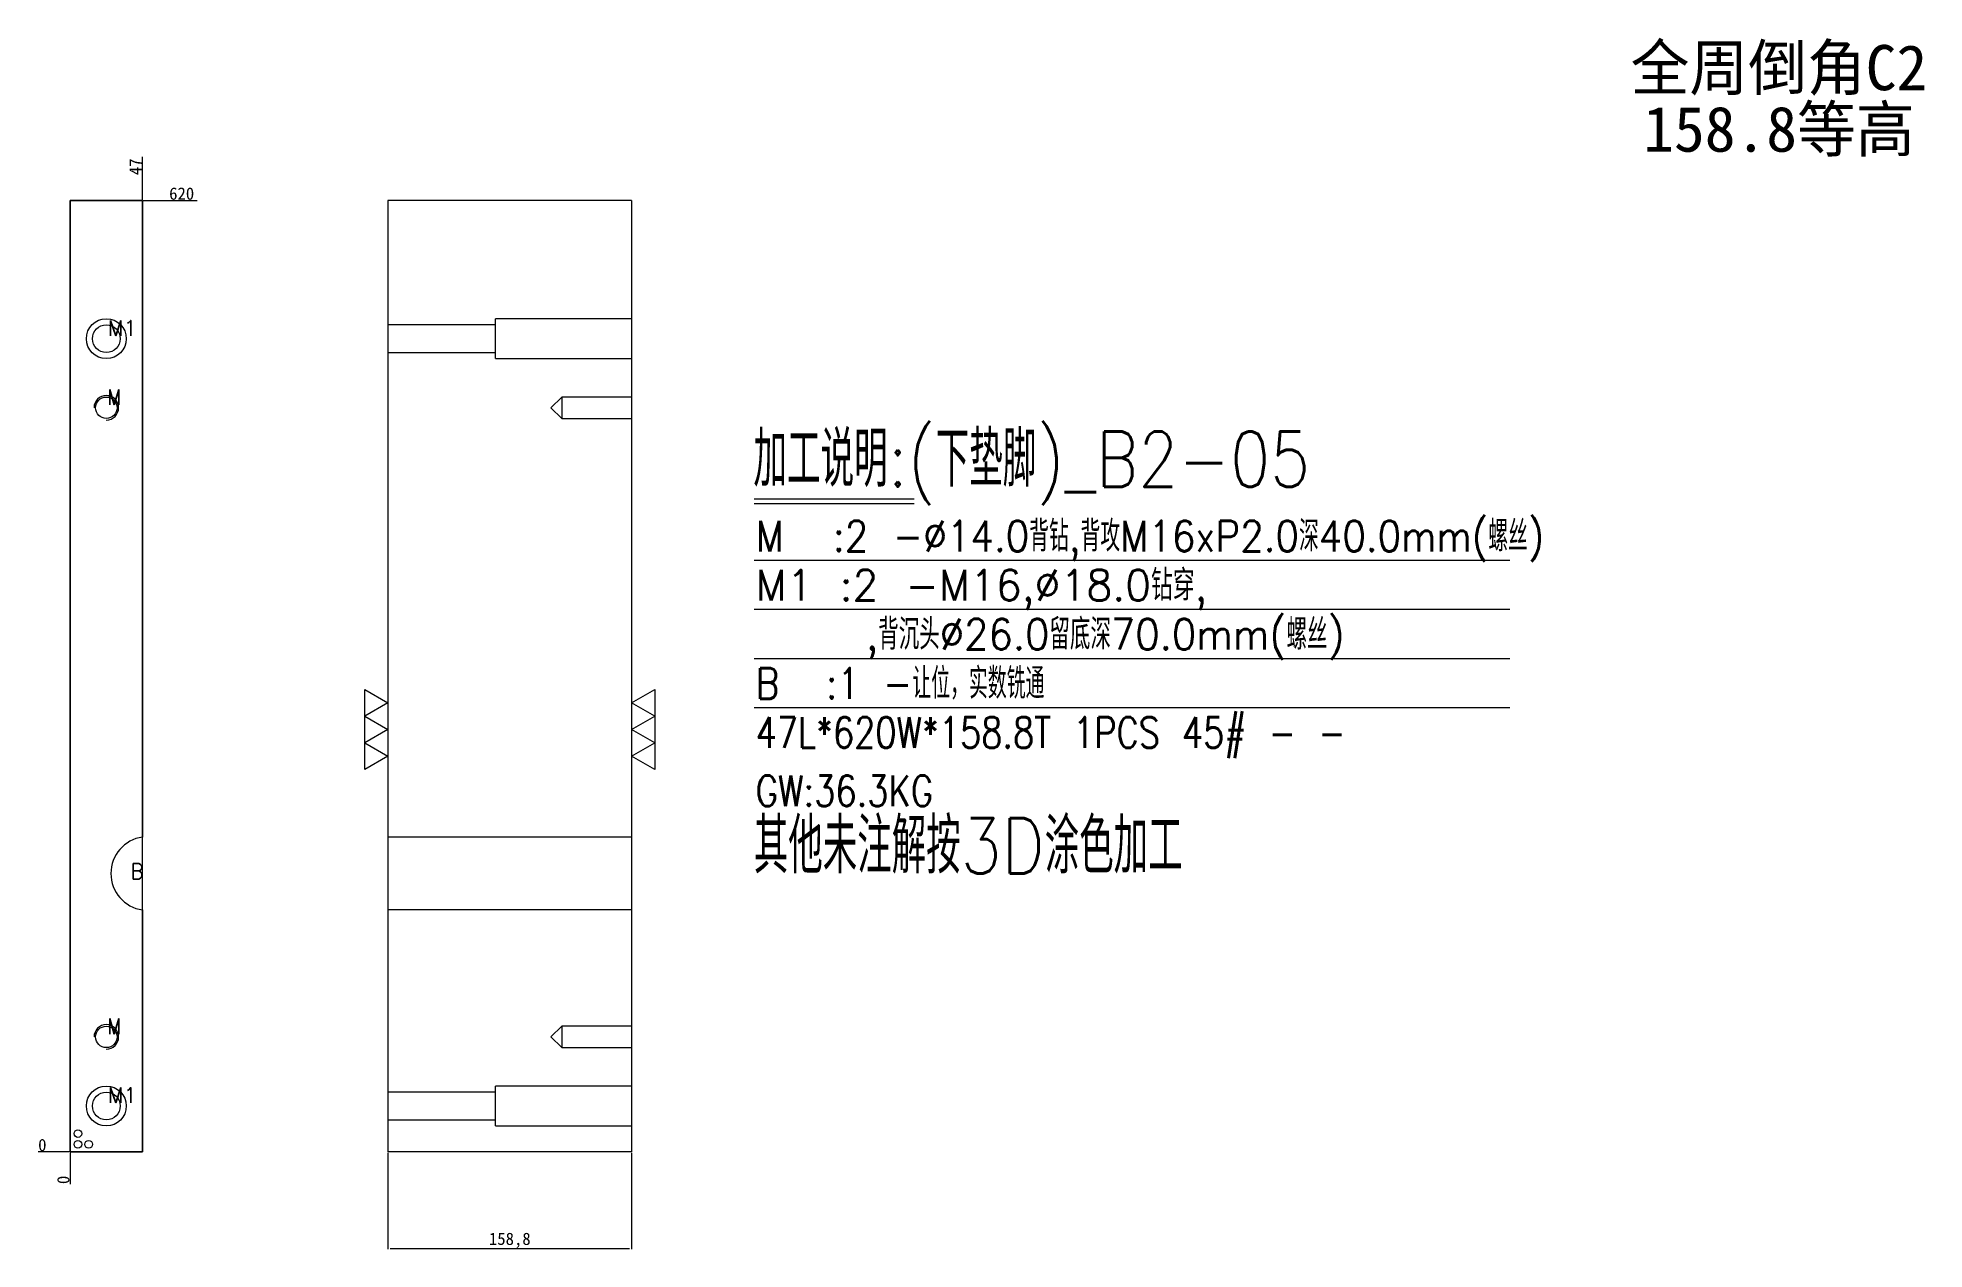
# Model space of a CAD drawing. Header units: millimetres. Extents: x 19305 to 20534, y 25693 to 26482.
import ezdxf
from ezdxf.enums import TextEntityAlignment as Align

# ---------------------------------------------------------------- set-up
doc = ezdxf.new("R2010")
doc.units = ezdxf.units.MM
doc.linetypes.add('DASHED', pattern=[0])
doc.layers.add('B2', color=7, linetype='Continuous')
doc.layers.add('dim', color=4, linetype='Continuous')
doc.styles.add('_PUG_ERP', font='txt')
doc.styles.add('chinesef_fs', font='txt.shx', dxfattribs={"bigfont": 'gbcbig.shx'})
doc.dimstyles.new('_PUG_ERP', dxfattribs={"dimtxt": 8, "dimasz": 1.5, "dimexe": 0.5, "dimexo": 0.5, "dimgap": 0.5, "dimtad": 1, "dimtxsty": '_PUG_ERP', "dimblk": 'CLOSEDBLANK', "dimcen": 0, "dimclrd": 4, "dimclre": 4, "dimclrt": 3, "dimazin": 3, "dimtfac": 1, "dimtmove": 0, "dimatfit": 3, "dimldrblk": 'CLOSEDBLANK', "dimlwd": 9, "dimlwe": 9})

# ---------------------------------------------------------------- blocks, each defined once
blk = doc.blocks.new('*D733')
at = {"layer": 'Defpoints', "color": 0}
for p in [(19373.1, 26376.3), (19388.1, 26376.3), (19326.1, 25756.3)]:
    blk.add_point(p, dxfattribs=at)
at = {"layer": 'dim', "color": 4, "lineweight": 9}
blk.add_line((19373.6, 26376.3), (19408.8, 26376.3), dxfattribs=at)
at = {"layer": 'dim', "color": 3, "lineweight": 13, "insert": (19398.7, 26380.8), "char_height": 8, "attachment_point": 5, "style": '_PUG_ERP'}
blk.add_mtext('620', dxfattribs=at)
blk = doc.blocks.new('_ClosedBlank')
blk = doc.blocks.new('*D734')
at = {"layer": 'Defpoints', "color": 0}
for p in [(19311.1, 25756.3), (19326.1, 25756.3), (19326.1, 25756.3)]:
    blk.add_point(p, dxfattribs=at)
at = {"layer": 'dim', "color": 4, "lineweight": 9}
blk.add_line((19325.6, 25756.3), (19305.3, 25756.3), dxfattribs=at)
at = {"layer": 'dim', "color": 3, "lineweight": 13, "insert": (19307.9, 25760.8), "char_height": 8, "attachment_point": 5, "style": '_PUG_ERP'}
blk.add_mtext('0', dxfattribs=at)
blk = doc.blocks.new('*D735')
at = {"layer": 'Defpoints', "color": 0}
for p in [(19326.1, 25756.3), (19326.1, 25756.3), (19326.1, 25741.3)]:
    blk.add_point(p, dxfattribs=at)
at = {"layer": 'dim', "color": 4, "lineweight": 9}
blk.add_line((19326.1, 25755.8), (19326.1, 25735.4), dxfattribs=at)
at = {"layer": 'dim', "color": 3, "lineweight": 13, "insert": (19321.6, 25738.1), "char_height": 8, "attachment_point": 5, "rotation": 90, "style": '_PUG_ERP'}
blk.add_mtext('0', dxfattribs=at)
blk = doc.blocks.new('*D736')
at = {"layer": 'Defpoints', "color": 0}
for p in [(19373.1, 26391.3), (19373.1, 26376.3), (19326.1, 25756.3)]:
    blk.add_point(p, dxfattribs=at)
at = {"layer": 'dim', "color": 4, "lineweight": 9}
for p, q in [((19373.1, 26388.3), (19373.1, 26404.7)), ((19373.1, 26385.3), (19373.1, 26388.3)), ((19373.1, 26376.8), (19373.1, 26385.3))]:
    blk.add_line(p, q, dxfattribs=at)
at = {"layer": 'dim', "color": 3, "lineweight": 13, "insert": (19368.6, 26398.3), "char_height": 8, "attachment_point": 5, "rotation": 90, "style": '_PUG_ERP'}
blk.add_mtext('47', dxfattribs=at)
blk = doc.blocks.new('*D737')
at = {"layer": 'Defpoints', "color": 0}
for p in [(19533.1, 25756.3), (19691.9, 25756.3), (19691.9, 25693.4)]:
    blk.add_point(p, dxfattribs=at)
at = {"layer": 'dim', "color": 4, "lineweight": 9}
for p, q in [((19533.1, 25755.8), (19533.1, 25692.9)), ((19691.9, 25755.8), (19691.9, 25692.9)), ((19534.6, 25693.4), (19690.4, 25693.4))]:
    blk.add_line(p, q, dxfattribs=at)
at = {"layer": 'dim', "color": 3, "lineweight": 13, "insert": (19612.5, 25698.7), "char_height": 8, "attachment_point": 5, "style": '_PUG_ERP'}
blk.add_mtext('158,8', dxfattribs=at)

msp = doc.modelspace()

# ---------------------------------------------------------------- linework, layer by layer
at = {"layer": 'B2', "color": 135, "linetype": 'Continuous', "lineweight": 18}
for p, q in [((19326.103, 25756.283), (19326.103, 26376.283)), ((19326.103, 26376.283), (19373.103, 26376.283)), ((19373.103, 26376.283), (19373.103, 25961.512)), ((19691.903, 26376.283), (19533.103, 26376.283)), ((19533.103, 26376.283), (19533.103, 25961.512)), ((19691.903, 26376.283), (19691.903, 25961.512)), ((19533.103, 25961.512), (19533.103, 25914.025)), ((19691.903, 25961.512), (19691.903, 25914.025)), ((19373.103, 25914.025), (19373.103, 25756.283)), ((19533.103, 25914.025), (19533.103, 25756.283)), ((19691.903, 25914.025), (19691.903, 25756.283)), ((19373.103, 25756.283), (19326.103, 25756.283)), ((19691.903, 25756.283), (19533.103, 25756.283))]:
    msp.add_line(p, q, dxfattribs=at)
at = {"layer": 'B2', "color": 31, "linetype": 'DASHED', "lineweight": 13, "ltscale": 0.48518}
for p, q in [((19603.103, 26295.286), (19533.103, 26295.286)), ((19691.903, 26299.283), (19603.103, 26299.283)), ((19603.103, 26273.283), (19603.103, 26299.283)), ((19533.103, 26277.279), (19603.103, 26277.279)), ((19603.103, 26273.283), (19691.903, 26273.283)), ((19603.103, 25795.286), (19533.103, 25795.286)), ((19691.903, 25799.283), (19603.103, 25799.283)), ((19603.103, 25773.283), (19603.103, 25799.283)), ((19533.103, 25777.279), (19603.103, 25777.279)), ((19603.103, 25773.283), (19691.903, 25773.283))]:
    msp.add_line(p, q, dxfattribs=at)
at = {"layer": 'B2', "color": 5, "linetype": 'DASHED', "lineweight": 13, "ltscale": 0.48518}
for p, q in [((19646.323, 26248.288), (19639.32, 26241.285)), ((19691.903, 26248.288), (19646.323, 26248.288)), ((19646.323, 26248.288), (19646.323, 26241.285)), ((19639.32, 26241.285), (19646.323, 26234.282)), ((19646.323, 26241.285), (19646.323, 26234.282)), ((19646.323, 26234.282), (19691.903, 26234.282)), ((19646.323, 25838.284), (19639.32, 25831.281)), ((19639.32, 25831.281), (19646.323, 25824.278)), ((19691.903, 25838.284), (19646.323, 25838.284)), ((19646.323, 25838.284), (19646.323, 25831.281)), ((19646.323, 25831.281), (19646.323, 25824.278)), ((19646.323, 25824.278), (19691.903, 25824.278))]:
    msp.add_line(p, q, dxfattribs=at)
at = {"layer": 'B2', "color": 31, "linetype": 'Continuous', "lineweight": 18}
for p, q in [((19691.903, 25961.512), (19533.103, 25961.512)), ((19691.903, 25914.025), (19533.103, 25914.025))]:
    msp.add_line(p, q, dxfattribs=at)
at = {"layer": 'B2', "color": 30, "linetype": 'DASHED', "lineweight": 13, "ltscale": 0.48518}
for centre, radius in [((19349.603, 26286.283), 13), ((19349.603, 26241.285), 7.003), ((19349.603, 25831.281), 7.003), ((19349.603, 25786.283), 13)]:
    msp.add_circle(centre, radius, dxfattribs=at)
at = {"layer": 'B2', "color": 42, "linetype": 'Continuous', "lineweight": 18}
for centre in [(19349.603, 26286.283), (19349.603, 25786.283)]:
    msp.add_circle(centre, 9.004, dxfattribs=at)
at = {"layer": 'B2', "color": 30, "linetype": 'DASHED', "lineweight": 13, "ltscale": 0.48518}
for centre in [(19349.603, 26241.285), (19349.603, 25831.281)]:
    msp.add_arc(centre, 8, 270, 180, dxfattribs=at)
at = {"layer": 'B2', "color": 31, "linetype": 'Continuous', "lineweight": 18}
msp.add_arc((19376.604, 25937.768), 24, 98.386143, 261.613857, dxfattribs=at)
at = {"layer": 'dim', "color": 8, "linetype": 'Continuous', "lineweight": 18}
for p, q in [((19771.699, 26181.971), (19876.027, 26181.971)), ((19771.699, 26178.971), (19876.027, 26178.971)), ((19771.699, 26141.971), (20264.179, 26141.971)), ((19771.699, 26109.971), (20264.179, 26109.971)), ((19771.699, 26077.971), (20264.179, 26077.971)), ((19771.699, 26045.971), (20264.179, 26045.971))]:
    msp.add_line(p, q, dxfattribs=at)
at = {"layer": 'dim', "color": 252, "linetype": 'DASHED', "lineweight": 13, "ltscale": 1.568068}
msp.add_lwpolyline([(19326.103, 26376.283), (19326.103, 25756.283), (19373.103, 25756.283), (19373.103, 26376.283)], close=True, dxfattribs=at)
at = {"layer": 'dim', "lineweight": 13}
for points in [[(19518.103, 26057.586), (19533.103, 26048.925), (19518.103, 26040.265), (19533.103, 26031.605), (19518.103, 26022.945), (19533.103, 26014.284), (19518.103, 26005.624), (19518.103, 26057.586)], [(19706.903, 26005.624), (19691.903, 26014.284), (19706.903, 26022.945), (19691.903, 26031.605), (19706.903, 26040.265), (19691.903, 26048.925), (19706.903, 26057.586), (19706.903, 26005.624)]]:
    msp.add_lwpolyline(points, close=True, dxfattribs=at)
for centre in [(19331.103, 25768.283), (19331.103, 25761.283), (19338.103, 25761.283)]:
    msp.add_circle(centre, 2.5, dxfattribs=at)

# ---------------------------------------------------------------- texts
at = {"layer": 'dim'}
for s, p in [('全周倒角C2', (20439.437, 26463.554)), ('158.8等高', (20439.437, 26423.554))]:
    msp.add_text(s, height=29.4613, dxfattribs=at).set_placement(p, align=Align.MIDDLE)
at = {"layer": 'dim', "color": 4, "lineweight": 13, "style": 'chinesef_fs'}
for s, height, width, p in [('M1', 10, 0.9957, (19350.579, 26288.225)), ('M', 10, 0.8408, (19350.479, 26243.177)), ('加工说明:(下垫脚)_B2-05', 36, 0.8438, (19771.262, 26189.804)), ('M  :2 -%%c14.0背钻,背攻M16xP2.0深40.0mm(螺丝)', 20, 0.8947, (19772.759, 26147.656)), ('M1 :2 -M16,%%c18.0钻穿,', 20, 0.9834, (19772.759, 26115.656)), ('    ,背沉头%%c26.0留底深70.0mm(螺丝)', 20, 0.9271, (19772.759, 26083.656)), ('B  :1 -让位，实数铣通', 20, 0.8539, (19772.759, 26051.656)), ('47L*620W*158.8T 1PCS 45# - - ', 20, 0.8048, (19772.759, 26019.656)), ('GW:36.3KG ', 20, 0.8074, (19772.759, 25981.656)), ('B', 10, 0.9609, (19365.351, 25934.181)), ('M', 10, 0.8408, (19350.479, 25833.173)), ('M1', 10, 0.9957, (19350.579, 25788.225))]:
    msp.add_text(s, height=height, dxfattribs=dict(at, width=width)).set_placement(p)
at = {"layer": 'dim', "color": 21, "lineweight": 13, "style": 'chinesef_fs', "width": 0.8663}
msp.add_text('其他未注解按3D涂色加工', height=36, dxfattribs=at).set_placement((19771.543, 25937.804))

# ---------------------------------------------------------------- dimensions: what is measured, and where the dimension line sits
at = {"layer": 'dim', "lineweight": 13}
for feature_location, offset, dtype, origin, picture, middle in [((19373.103, 26376.283), (0, 15), 1, (19326.103, 25756.283), '*D736', (19368.603, 26398.259)), ((19373.103, 26376.283), (15, 0), 0, (19326.103, 25756.283), '*D733', (19398.699, 26380.783)), ((19326.103342192, 25756.282828283), (-15, 0), 0, (19326.103342192, 25756.282828283), '*D734', (19307.936675525, 25760.782828283)), ((19326.103342192, 25756.282828283), (0, -15), 1, (19326.103342192, 25756.282828283), '*D735', (19321.603342192, 25738.116161616))]:
    dim = msp.add_ordinate_dim(feature_location=feature_location, offset=offset, dtype=dtype, origin=origin, dimstyle='_PUG_ERP', dxfattribs=at)
    dim.commit()
    dim.dimension.update_dxf_attribs({"geometry": picture, "text_midpoint": middle})
dim = msp.add_linear_dim(base=(19691.903, 25693.39), p1=(19533.103, 25756.283), p2=(19691.903, 25756.283), dimstyle='_PUG_ERP', dxfattribs=at)
dim.commit()
dim.dimension.update_dxf_attribs({"geometry": '*D737', "text_midpoint": (19612.503, 25698.651)})

doc.saveas('drawing.dxf')
